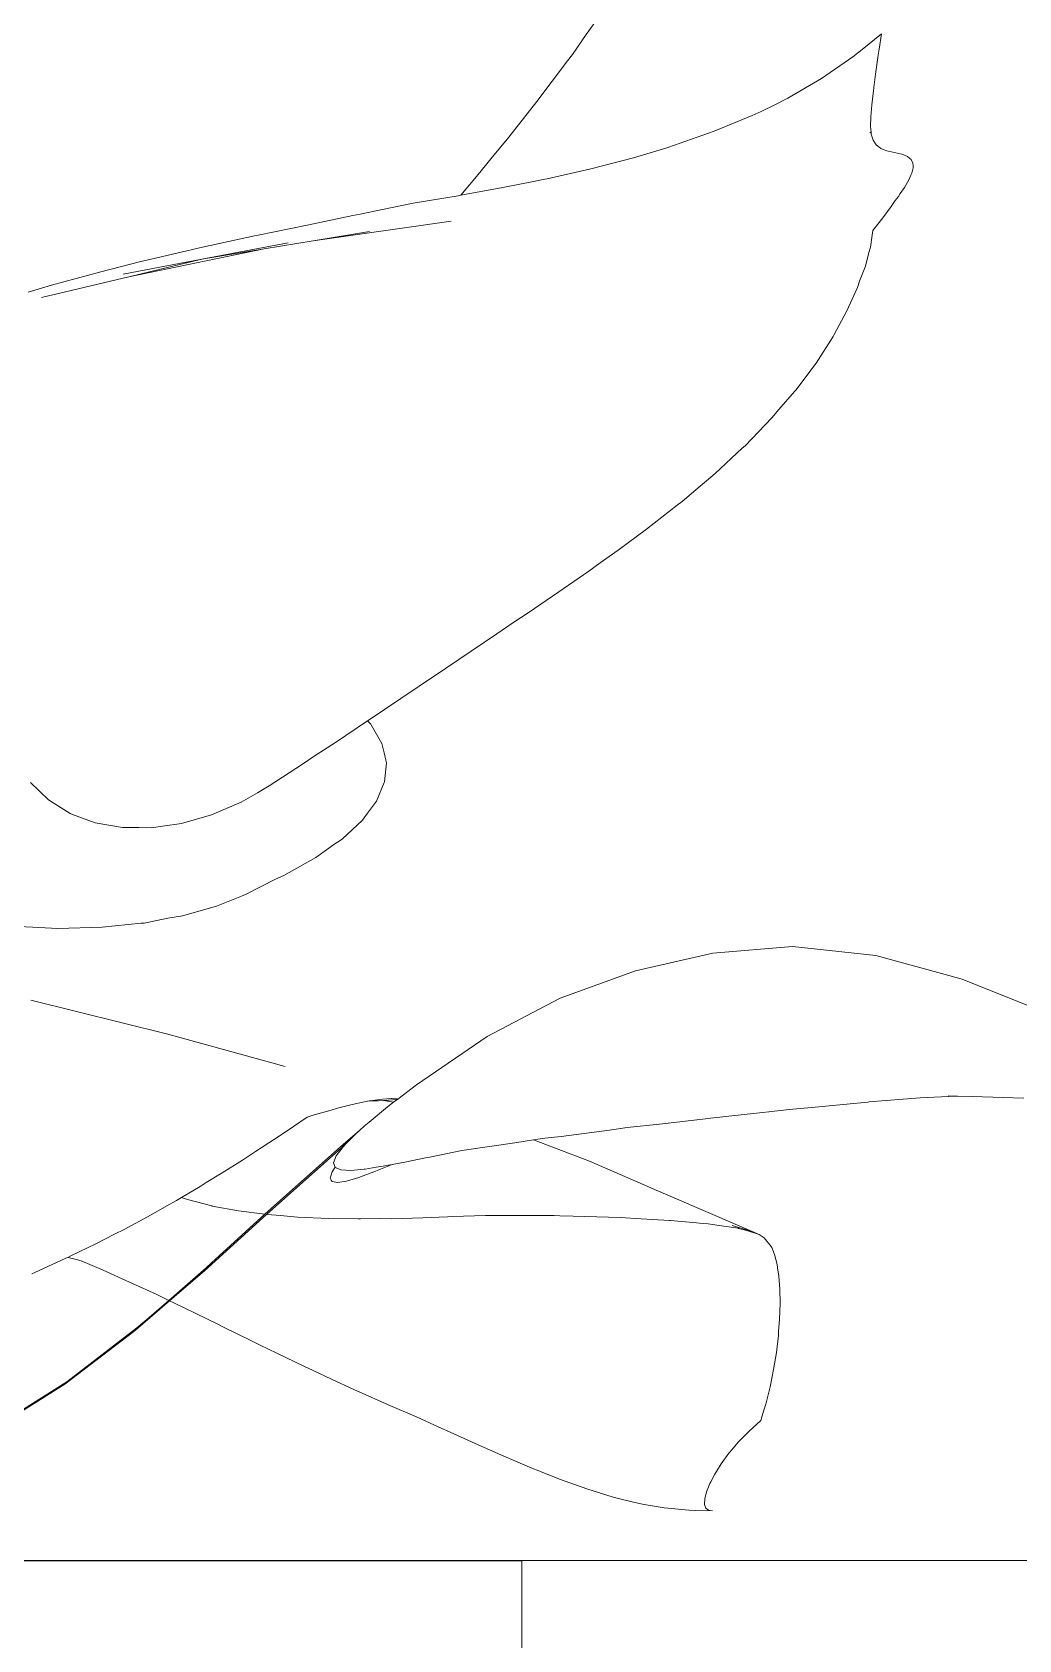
# Model space of a CAD drawing. Header units: inches. Extents: x 249 to 1192, y -18 to 440.
# Drawn here: x 619.8002 to 620.0259, y 240.5811 to 240.9488 of the extents above; entities that cross this region are included whole.
import ezdxf

# ---------------------------------------------------------------- set-up
doc = ezdxf.new("R2010")
doc.units = ezdxf.units.IN
doc.header["$MEASUREMENT"] = 0
for name, color, linetype, lineweight in [('BALOK', 3, 'Continuous', 20), ('DINDING', 6, 'Continuous', 0), ('VEGETASI', 60, 'Continuous', 0)]:
    doc.layers.add(name, color=color, linetype=linetype, lineweight=lineweight)
doc.layers.add('KOLOM', color=5, linetype='Continuous')

# ---------------------------------------------------------------- blocks, each defined once
blk = doc.blocks.new('tanaman')
for p, q in [((585.18728, 360.18549), (585.19181, 360.17911)), ((585.12426, 360.1793), (585.12479, 360.1758)), ((585.12873, 360.17568), (585.12426, 360.1793)), ((585.12479, 360.1758), (585.12502, 360.17443)), ((585.19181, 360.17911), (585.19492, 360.17459)), ((585.12502, 360.17443), (585.12562, 360.17005)), ((585.13087, 360.174), (585.12873, 360.17568)), ((585.13799, 360.16907), (585.13087, 360.174)), ((585.19492, 360.17459), (585.19608, 360.17308)), ((585.19608, 360.17308), (585.20308, 360.16379)), ((585.12562, 360.17005), (585.126, 360.16699)), ((585.14567, 360.1646), (585.13799, 360.16907)), ((585.126, 360.16699), (585.12612, 360.16626)), ((585.12612, 360.16626), (585.12631, 360.1643)), ((585.12631, 360.1643), (585.1265, 360.16303)), ((585.1265, 360.16303), (585.12674, 360.16033)), ((585.14855, 360.16313), (585.14567, 360.1646)), ((585.15179, 360.16155), (585.14855, 360.16313)), ((585.15387, 360.16058), (585.15179, 360.16155)), ((585.20308, 360.16379), (585.20954, 360.15565)), ((585.12679, 360.15812), (585.12666, 360.15685)), ((585.12674, 360.16033), (585.12679, 360.15812)), ((585.16253, 360.15699), (585.15387, 360.16058)), ((585.12552, 360.15389), (585.12449, 360.1531)), ((585.12622, 360.15495), (585.12552, 360.15389)), ((585.12663, 360.15634), (585.12622, 360.15495)), ((585.12666, 360.15675), (585.12663, 360.15634)), ((585.12666, 360.15685), (585.12697, 360.1567)), ((585.12666, 360.15685), (585.12666, 360.15675)), ((585.12666, 360.15685), (585.12666, 360.15675)), ((585.12666, 360.15685), (585.12666, 360.15675)), ((585.12666, 360.15685), (585.12666, 360.15675)), ((585.12666, 360.15685), (585.12666, 360.15675)), ((585.12697, 360.1567), (585.12666, 360.15675)), ((585.17161, 360.15379), (585.16253, 360.15699)), ((585.1734, 360.15323), (585.17161, 360.15379)), ((585.20954, 360.15565), (585.21363, 360.15068)), ((585.11752, 360.15056), (585.11708, 360.14971)), ((585.11781, 360.15079), (585.11752, 360.15056)), ((585.11836, 360.15123), (585.11781, 360.15079)), ((585.11941, 360.15166), (585.11836, 360.15123)), ((585.11961, 360.15174), (585.11941, 360.15166)), ((585.12309, 360.15253), (585.11961, 360.15174)), ((585.12389, 360.15285), (585.12309, 360.15253)), ((585.12442, 360.15307), (585.12389, 360.15285)), ((585.12449, 360.1531), (585.12442, 360.15307)), ((585.18104, 360.15095), (585.1734, 360.15323)), ((585.19077, 360.14841), (585.18104, 360.15095)), ((585.21363, 360.15068), (585.21613, 360.14757)), ((585.11705, 360.14907), (585.11702, 360.14866)), ((585.11702, 360.14866), (585.11734, 360.14739)), ((585.11708, 360.14971), (585.11705, 360.14907)), ((585.11734, 360.14739), (585.11754, 360.14699)), ((585.11754, 360.14699), (585.11802, 360.14589)), ((585.20074, 360.14615), (585.19077, 360.14841)), ((585.21613, 360.14757), (585.22046, 360.14238)), ((585.11802, 360.14589), (585.11903, 360.14413)), ((585.11903, 360.14413), (585.11999, 360.14274)), ((585.11999, 360.14274), (585.12038, 360.1421)), ((585.2013, 360.14603), (585.20074, 360.14615)), ((585.20388, 360.14551), (585.2013, 360.14603)), ((585.21087, 360.14411), (585.20388, 360.14551)), ((585.22046, 360.14238), (585.21087, 360.14411)), ((585.12038, 360.1421), (585.12112, 360.14113)), ((585.12112, 360.14113), (585.12204, 360.13979)), ((585.12204, 360.13979), (585.124, 360.13718)), ((585.22112, 360.14226), (585.22046, 360.14238)), ((585.23142, 360.14056), (585.22112, 360.14226)), ((585.23838, 360.1391), (585.23142, 360.14056)), ((585.24356, 360.13804), (585.23838, 360.1391)), ((585.124, 360.13718), (585.12625, 360.13429)), ((585.2543, 360.13191), (585.2227, 360.13643)), ((585.2452, 360.1377), (585.24356, 360.13804)), ((585.25567, 360.13555), (585.2452, 360.1377)), ((585.26689, 360.13321), (585.25567, 360.13555)), ((585.12625, 360.13429), (585.12644, 360.13323)), ((585.12644, 360.13323), (585.12676, 360.13051)), ((585.2543, 360.13191), (585.2414, 360.13404)), ((585.26545, 360.13008), (585.2543, 360.13191)), ((585.26769, 360.13304), (585.26689, 360.13321)), ((585.27959, 360.13046), (585.26769, 360.13304)), ((585.12676, 360.13051), (585.12714, 360.12929)), ((585.12714, 360.12929), (585.12793, 360.12617)), ((585.27973, 360.12773), (585.26, 360.13149)), ((585.29645, 360.12372), (585.26545, 360.13008)), ((585.27973, 360.12773), (585.26545, 360.13008)), ((585.29132, 360.12775), (585.27959, 360.13046)), ((585.12793, 360.12617), (585.12928, 360.12268)), ((585.29774, 360.12431), (585.27973, 360.12773)), ((585.29645, 360.12372), (585.27973, 360.12773)), ((585.294, 360.1271), (585.29132, 360.12775)), ((585.30285, 360.12487), (585.294, 360.1271)), ((585.30569, 360.12411), (585.30285, 360.12487)), ((585.12928, 360.12268), (585.12975, 360.12129)), ((585.12975, 360.12129), (585.13222, 360.1159)), ((585.3164, 360.11894), (585.29645, 360.12372)), ((585.31412, 360.12176), (585.30569, 360.12411)), ((585.31943, 360.12017), (585.31412, 360.12176)), ((585.13222, 360.1159), (585.13517, 360.11038)), ((585.13517, 360.11038), (585.13534, 360.11004)), ((585.13534, 360.11004), (585.13923, 360.10395)), ((585.13923, 360.10395), (585.1439, 360.09774)), ((585.1439, 360.09774), (585.14414, 360.09747)), ((585.14414, 360.09747), (585.14773, 360.09333)), ((585.14773, 360.09333), (585.14933, 360.09143)), ((585.14933, 360.09143), (585.15549, 360.08507)), ((585.15549, 360.08507), (585.15613, 360.08449)), ((585.15613, 360.08449), (585.16235, 360.07868)), ((585.16235, 360.07868), (585.16678, 360.07497)), ((585.16678, 360.07497), (585.16987, 360.07231)), ((585.16987, 360.07231), (585.17101, 360.07144)), ((585.17101, 360.07144), (585.178, 360.06599)), ((585.178, 360.06599), (585.18451, 360.0612)), ((585.18451, 360.0612), (585.18865, 360.05826)), ((585.18865, 360.05826), (585.19121, 360.05641)), ((585.19121, 360.05641), (585.19809, 360.05162)), ((585.19809, 360.05162), (585.20513, 360.04684)), ((585.20513, 360.04684), (585.20839, 360.04468)), ((585.20839, 360.04468), (585.21228, 360.04201)), ((585.21228, 360.04201), (585.22684, 360.03219)), ((585.22684, 360.03219), (585.22929, 360.03058)), ((585.22929, 360.03058), (585.23002, 360.03009)), ((585.23002, 360.03009), (585.23423, 360.02722)), ((585.23423, 360.02722), (585.24168, 360.02222)), ((585.23856, 360.01694), (585.24101, 360.02125)), ((585.24101, 360.02125), (585.24112, 360.02138)), ((585.24112, 360.02138), (585.24182, 360.02212)), ((585.24168, 360.02222), (585.24182, 360.02212)), ((585.24182, 360.02212), (585.24918, 360.01721)), ((585.23765, 360.01313), (585.23804, 360.01486)), ((585.23804, 360.01486), (585.23856, 360.01694)), ((585.24918, 360.01721), (585.25381, 360.01418)), ((585.25381, 360.01418), (585.25673, 360.01221)), ((585.23753, 360.01257), (585.23765, 360.01313)), ((585.23793, 360.00817), (585.23753, 360.01257)), ((585.25673, 360.01221), (585.26433, 360.00724)), ((585.238, 360.00801), (585.23793, 360.00817)), ((585.23977, 360.00377), (585.238, 360.00801)), ((585.26433, 360.00724), (585.26704, 360.0057)), ((585.31483, 360.00406), (585.31895, 360.00807)), ((585.24185, 360.00103), (585.23977, 360.00377)), ((585.26704, 360.0057), (585.27076, 360.00355)), ((585.27076, 360.00355), (585.27751, 360.00067)), ((585.30985, 360.00095), (585.31483, 360.00406)), ((585.24302, 359.9994), (585.24185, 360.00103)), ((585.24766, 359.99509), (585.24302, 359.9994)), ((585.27751, 360.00067), (585.28441, 359.99869)), ((585.30416, 359.99882), (585.30929, 360.00074)), ((585.30929, 360.00074), (585.30985, 360.00095)), ((585.28441, 359.99869), (585.28872, 359.99808)), ((585.28872, 359.99808), (585.29127, 359.9977)), ((585.29127, 359.9977), (585.29415, 359.99772)), ((585.29415, 359.99772), (585.29791, 359.99773)), ((585.29791, 359.99773), (585.30416, 359.99882)), ((585.24974, 359.9937), (585.24766, 359.99509)), ((585.25068, 359.99305), (585.24974, 359.9937)), ((585.25366, 359.99087), (585.25068, 359.99305)), ((585.26098, 359.98674), (585.25366, 359.99087)), ((585.26286, 359.9859), (585.26098, 359.98674)), ((585.26959, 359.98246), (585.26286, 359.9859)), ((585.2707, 359.98205), (585.26959, 359.98246)), ((585.27635, 359.97975), (585.2707, 359.98205)), ((585.28418, 359.97754), (585.27635, 359.97975)), ((585.28749, 359.97697), (585.28418, 359.97754)), ((585.29295, 359.97589), (585.28749, 359.97697)), ((585.29364, 359.97584), (585.29295, 359.97589)), ((585.3025, 359.97491), (585.29364, 359.97584)), ((585.31265, 359.97465), (585.3025, 359.97491)), ((585.3185, 359.97498), (585.31265, 359.97465)), ((585.32321, 359.97518), (585.3185, 359.97498)), ((585.12561, 359.96843), (585.14464, 359.97049)), ((585.14464, 359.97049), (585.16289, 359.96898)), ((585.10585, 359.96305), (585.12561, 359.96843)), ((585.16289, 359.96898), (585.18058, 359.96495)), ((585.08549, 359.95492), (585.10585, 359.96305)), ((585.18058, 359.96495), (585.19779, 359.95871)), ((585.19779, 359.95871), (585.21444, 359.94992)), ((585.28755, 359.9505), (585.31882, 359.95823)), ((585.21444, 359.94992), (585.23061, 359.9389)), ((585.28755, 359.9505), (585.26067, 359.94311)), ((585.23061, 359.9389), (585.23488, 359.93564)), ((585.10353, 359.93625), (585.09172, 359.93585)), ((585.10693, 359.93628), (585.10353, 359.93625)), ((585.10693, 359.93628), (585.10897, 359.93636)), ((585.10892, 359.93625), (585.10693, 359.93628)), ((585.10892, 359.93625), (585.10693, 359.93628)), ((585.10892, 359.93625), (585.10693, 359.93628)), ((585.10892, 359.93625), (585.10693, 359.93628)), ((585.10892, 359.93625), (585.10693, 359.93628)), ((585.10892, 359.93625), (585.10897, 359.93636)), ((585.11546, 359.93593), (585.10892, 359.93625)), ((585.1271, 359.93498), (585.11546, 359.93593)), ((585.12743, 359.93494), (585.1271, 359.93498)), ((585.13945, 359.93378), (585.12743, 359.93494)), ((585.1454, 359.93324), (585.13945, 359.93378)), ((585.15002, 359.93272), (585.1454, 359.93324)), ((585.23475, 359.93561), (585.23478, 359.93561)), ((585.23488, 359.93564), (585.23478, 359.93561)), ((585.23478, 359.93561), (585.23494, 359.9356)), ((585.23506, 359.93568), (585.23488, 359.93564)), ((585.23494, 359.9356), (585.23587, 359.93489)), ((585.23494, 359.9356), (585.23518, 359.93558)), ((585.23629, 359.93572), (585.23506, 359.93568)), ((585.23518, 359.93558), (585.23536, 359.93552)), ((585.23536, 359.93552), (585.2369, 359.9354)), ((585.23587, 359.93489), (585.23818, 359.93533)), ((585.23587, 359.93489), (585.23728, 359.93382)), ((585.23642, 359.93573), (585.23629, 359.93572)), ((585.23844, 359.93564), (585.23642, 359.93573)), ((585.2369, 359.9354), (585.23713, 359.9354)), ((585.23713, 359.9354), (585.23818, 359.93533)), ((585.23728, 359.93382), (585.2415, 359.93038)), ((585.23818, 359.93533), (585.23936, 359.93526)), ((585.24133, 359.93519), (585.23844, 359.93564)), ((585.23936, 359.93526), (585.24133, 359.93519)), ((585.24133, 359.93519), (585.24147, 359.9352)), ((585.24255, 359.93503), (585.24147, 359.9352)), ((585.24538, 359.93435), (585.24255, 359.93503)), ((585.24873, 359.93354), (585.24538, 359.93435)), ((585.25012, 359.93311), (585.24873, 359.93354)), ((585.25405, 359.93202), (585.25012, 359.93311)), ((585.15146, 359.93255), (585.15002, 359.93272)), ((585.16336, 359.93126), (585.15146, 359.93255)), ((585.16381, 359.93122), (585.16336, 359.93126)), ((585.17507, 359.92991), (585.16381, 359.93122)), ((585.18244, 359.92909), (585.17507, 359.92991)), ((585.2415, 359.93038), (585.2426, 359.92941)), ((585.2426, 359.92941), (585.24358, 359.92851)), ((585.25568, 359.93148), (585.25405, 359.93202)), ((585.25876, 359.92937), (585.25568, 359.93148)), ((585.26225, 359.92702), (585.25876, 359.92937)), ((585.1865, 359.92852), (585.18244, 359.92909)), ((585.19755, 359.92709), (585.1865, 359.92852)), ((585.19104, 359.92144), (585.20386, 359.92629)), ((585.20125, 359.92665), (585.19755, 359.92709)), ((585.20291, 359.92643), (585.20125, 359.92665)), ((585.20386, 359.92629), (585.20291, 359.92643)), ((585.20815, 359.92563), (585.20386, 359.92629)), ((585.24358, 359.92851), (585.24734, 359.92534)), ((585.24358, 359.92851), (585.24489, 359.92732)), ((585.24489, 359.92732), (585.24584, 359.92636)), ((585.24584, 359.92636), (585.24635, 359.92582)), ((585.24635, 359.92582), (585.24768, 359.92475)), ((585.24635, 359.92582), (585.24694, 359.9252)), ((585.26445, 359.92559), (585.26225, 359.92702)), ((585.2203, 359.92383), (585.20815, 359.92563)), ((585.22761, 359.92237), (585.2203, 359.92383)), ((585.22856, 359.9222), (585.22761, 359.92237)), ((585.23331, 359.92118), (585.22856, 359.9222)), ((585.24781, 359.92448), (585.24694, 359.9252)), ((585.24694, 359.9252), (585.24739, 359.92472)), ((585.24734, 359.92534), (585.26309, 359.9113)), ((585.24739, 359.92472), (585.24898, 359.92262)), ((585.2635, 359.91051), (585.24781, 359.92448)), ((585.24898, 359.92262), (585.2496, 359.92104)), ((585.26614, 359.92444), (585.26445, 359.92559)), ((585.26744, 359.92363), (585.26614, 359.92444)), ((585.27042, 359.92167), (585.26744, 359.92363)), ((585.17475, 359.91432), (585.19104, 359.92144)), ((585.23331, 359.92118), (585.2362, 359.92064)), ((585.23827, 359.92025), (585.2362, 359.92064)), ((585.24041, 359.919), (585.2362, 359.92064)), ((585.23983, 359.92005), (585.23827, 359.92025)), ((585.24239, 359.9196), (585.23983, 359.92005)), ((585.24041, 359.919), (585.24186, 359.91847)), ((585.24186, 359.91847), (585.24386, 359.91769)), ((585.24263, 359.91959), (585.24239, 359.9196)), ((585.24562, 359.91931), (585.24263, 359.91959)), ((585.24792, 359.91942), (585.24562, 359.91931)), ((585.24866, 359.91976), (585.24792, 359.91942)), ((585.24925, 359.91998), (585.24866, 359.91976)), ((585.24927, 359.92006), (585.24925, 359.91998)), ((585.2496, 359.92104), (585.24927, 359.92006)), ((585.24996, 359.91895), (585.24927, 359.92006)), ((585.25036, 359.91756), (585.24996, 359.91895)), ((585.27509, 359.91873), (585.27042, 359.92167)), ((585.27875, 359.91651), (585.27509, 359.91873)), ((585.24386, 359.91769), (585.24664, 359.91685)), ((585.24664, 359.91685), (585.24868, 359.91652)), ((585.24868, 359.91652), (585.24947, 359.91668)), ((585.24947, 359.91668), (585.24993, 359.91675)), ((585.24993, 359.91675), (585.25012, 359.91711)), ((585.25012, 359.91711), (585.25036, 359.91756)), ((585.28015, 359.91564), (585.27875, 359.91651)), ((585.28438, 359.91314), (585.28015, 359.91564)), ((585.16177, 359.90873), (585.17475, 359.91432)), ((585.26309, 359.9113), (585.26532, 359.90927)), ((585.27739, 359.91116), (585.27136, 359.91004)), ((585.27746, 359.91118), (585.27739, 359.91116)), ((585.28299, 359.91263), (585.27746, 359.91118)), ((585.28438, 359.91314), (585.28299, 359.91263)), ((585.28557, 359.91244), (585.28438, 359.91314)), ((585.28776, 359.91121), (585.28557, 359.91244)), ((585.29136, 359.90916), (585.28776, 359.91121)), ((585.15388, 359.90533), (585.16177, 359.90873)), ((585.16594, 359.90727), (585.16395, 359.90708)), ((585.16656, 359.90731), (585.16594, 359.90727)), ((585.17253, 359.90782), (585.16656, 359.90731)), ((585.17279, 359.90785), (585.17253, 359.90782)), ((585.17926, 359.90825), (585.17279, 359.90785)), ((585.18406, 359.90853), (585.17926, 359.90825)), ((585.1867, 359.90859), (585.18406, 359.90853)), ((585.1948, 359.90884), (585.1867, 359.90859)), ((585.19783, 359.90895), (585.1948, 359.90884)), ((585.19918, 359.90898), (585.19783, 359.90895)), ((585.19918, 359.90898), (585.21484, 359.90903)), ((585.22239, 359.90874), (585.21484, 359.90903)), ((585.22351, 359.90871), (585.22239, 359.90874)), ((585.22919, 359.90846), (585.22351, 359.90871)), ((585.23626, 359.90827), (585.22919, 359.90846)), ((585.23898, 359.90829), (585.23626, 359.90827)), ((585.24348, 359.90822), (585.23898, 359.90829)), ((585.244, 359.90823), (585.24348, 359.90822)), ((585.25073, 359.90832), (585.244, 359.90823)), ((585.25787, 359.90864), (585.25073, 359.90832)), ((585.26171, 359.90898), (585.25787, 359.90864)), ((585.26479, 359.9092), (585.26171, 359.90898)), ((585.26493, 359.90922), (585.2635, 359.91051)), ((585.26493, 359.90922), (585.26479, 359.9092)), ((585.27915, 359.89634), (585.26493, 359.90922)), ((585.27136, 359.91004), (585.26532, 359.90927)), ((585.26532, 359.90927), (585.2775, 359.89817)), ((585.29751, 359.90583), (585.29136, 359.90916)), ((585.15111, 359.9039), (585.1495, 359.90193)), ((585.15183, 359.90438), (585.15111, 359.9039)), ((585.15183, 359.90438), (585.15225, 359.90463)), ((585.15225, 359.90463), (585.15183, 359.90438)), ((585.15225, 359.90463), (585.15183, 359.90438)), ((585.15225, 359.90463), (585.15183, 359.90438)), ((585.15225, 359.90463), (585.15183, 359.90438)), ((585.15225, 359.90463), (585.15183, 359.90438)), ((585.15225, 359.90463), (585.15248, 359.90473)), ((585.15248, 359.90473), (585.15506, 359.9056)), ((585.15365, 359.90526), (585.15248, 359.90473)), ((585.15365, 359.90526), (585.15388, 359.90533)), ((585.15388, 359.90533), (585.15846, 359.90674)), ((585.15506, 359.9056), (585.15388, 359.90533)), ((585.15699, 359.90606), (585.15506, 359.9056)), ((585.15709, 359.90607), (585.15699, 359.90606)), ((585.1614, 359.90672), (585.15709, 359.90607)), ((585.16395, 359.90708), (585.1614, 359.90672)), ((585.2997, 359.90472), (585.29751, 359.90583)), ((585.30399, 359.90251), (585.2997, 359.90472)), ((585.14875, 359.90007), (585.14817, 359.89779)), ((585.14939, 359.90171), (585.14875, 359.90007)), ((585.1495, 359.90193), (585.14939, 359.90171)), ((585.30968, 359.89976), (585.30399, 359.90251)), ((585.14804, 359.89701), (585.14776, 359.89513)), ((585.14817, 359.89779), (585.14804, 359.89701)), ((585.2775, 359.89817), (585.27878, 359.89702)), ((585.2775, 359.89817), (585.27876, 359.89705)), ((585.27876, 359.89705), (585.27878, 359.89702)), ((585.27878, 359.89702), (585.2873, 359.88957)), ((585.28711, 359.88948), (585.27915, 359.89634)), ((585.29711, 359.89416), (585.30232, 359.89649)), ((585.30232, 359.89649), (585.30735, 359.89863)), ((585.30735, 359.89863), (585.30936, 359.89918)), ((585.30936, 359.89918), (585.31037, 359.89942)), ((585.31037, 359.89942), (585.30968, 359.89976)), ((585.31081, 359.89921), (585.31037, 359.89942)), ((585.31795, 359.89598), (585.31081, 359.89921)), ((585.14776, 359.89513), (585.14753, 359.89213)), ((585.29173, 359.89167), (585.29406, 359.89278)), ((585.29406, 359.89278), (585.29711, 359.89416)), ((585.31861, 359.89568), (585.31795, 359.89598)), ((585.14753, 359.89213), (585.14747, 359.88884)), ((585.28618, 359.88903), (585.27626, 359.88422)), ((585.28618, 359.88903), (585.28711, 359.88948)), ((585.29493, 359.88275), (585.28711, 359.88948)), ((585.2873, 359.88957), (585.29005, 359.89089)), ((585.2873, 359.88957), (585.2923, 359.88521)), ((585.29005, 359.89089), (585.29173, 359.89167)), ((585.14747, 359.88884), (585.14758, 359.88529)), ((585.14758, 359.88529), (585.1478, 359.88244)), ((585.2923, 359.88521), (585.29458, 359.88331)), ((585.1478, 359.88244), (585.14787, 359.88156)), ((585.14787, 359.88156), (585.14833, 359.87768)), ((585.26867, 359.88047), (585.27464, 359.88341)), ((585.27464, 359.88341), (585.27626, 359.88422)), ((585.29458, 359.88331), (585.31061, 359.87096)), ((585.29527, 359.88246), (585.29493, 359.88275)), ((585.31105, 359.8704), (585.29527, 359.88246)), ((585.26258, 359.8775), (585.26637, 359.87937)), ((585.26637, 359.87937), (585.26867, 359.88047)), ((585.14833, 359.87768), (585.14896, 359.87374)), ((585.25425, 359.87351), (585.25638, 359.87451)), ((585.25638, 359.87451), (585.26258, 359.8775)), ((585.14896, 359.87374), (585.14976, 359.86978)), ((585.24479, 359.86912), (585.25009, 359.87155)), ((585.25009, 359.87155), (585.25425, 359.87351)), ((585.31061, 359.87096), (585.32706, 359.86056)), ((585.14976, 359.86978), (585.15074, 359.86587)), ((585.23729, 359.8658), (585.24372, 359.86863)), ((585.24372, 359.86863), (585.24479, 359.86912)), ((585.3276, 359.86006), (585.31105, 359.8704)), ((585.15074, 359.86587), (585.15123, 359.86423)), ((585.15123, 359.86423), (585.15188, 359.86207)), ((585.23052, 359.86284), (585.23729, 359.8658)), ((585.15188, 359.86207), (585.15463, 359.85962)), ((585.15463, 359.85962), (585.15707, 359.85712)), ((585.21719, 359.85685), (585.22381, 359.85983)), ((585.22381, 359.85983), (585.22413, 359.85997)), ((585.22413, 359.85997), (585.22664, 359.86109)), ((585.22664, 359.86109), (585.23052, 359.86284)), ((585.15707, 359.85712), (585.15852, 359.85538)), ((585.21065, 359.85395), (585.21719, 359.85685)), ((585.15852, 359.85538), (585.15906, 359.85475)), ((585.15906, 359.85475), (585.15917, 359.85462)), ((585.15917, 359.85462), (585.16095, 359.85217)), ((585.16095, 359.85217), (585.16177, 359.85084)), ((585.20422, 359.85121), (585.21065, 359.85395)), ((585.16177, 359.85084), (585.1624, 359.84983)), ((585.1624, 359.84983), (585.16329, 359.84807)), ((585.1917, 359.84646), (585.1979, 359.84869)), ((585.1979, 359.84869), (585.2023, 359.85041)), ((585.2023, 359.85041), (585.20269, 359.85057)), ((585.2023, 359.85041), (585.20269, 359.85057)), ((585.2023, 359.85041), (585.20269, 359.85057)), ((585.2023, 359.85041), (585.20269, 359.85057)), ((585.2023, 359.85041), (585.20269, 359.85057)), ((585.2023, 359.85041), (585.20241, 359.85053)), ((585.20241, 359.85053), (585.20269, 359.85057)), ((585.20269, 359.85057), (585.20422, 359.85121)), ((585.16329, 359.84807), (585.16351, 359.84768)), ((585.16351, 359.84768), (585.16427, 359.84577)), ((585.16427, 359.84577), (585.16469, 359.84415)), ((585.18564, 359.84459), (585.1917, 359.84646)), ((585.16292, 359.84147), (585.1668, 359.84153)), ((585.16357, 359.84152), (585.16292, 359.84147)), ((585.16387, 359.84158), (585.16357, 359.84152)), ((585.16449, 359.84202), (585.16387, 359.84158)), ((585.16476, 359.84289), (585.16449, 359.84202)), ((585.16469, 359.84415), (585.16471, 359.8438)), ((585.16471, 359.8438), (585.16474, 359.84329)), ((585.16474, 359.84329), (585.16476, 359.84289)), ((585.1668, 359.84153), (585.16834, 359.84159)), ((585.16834, 359.84159), (585.17395, 359.84211)), ((585.17395, 359.84211), (585.17855, 359.84288)), ((585.17855, 359.84288), (585.17971, 359.84312)), ((585.17971, 359.84312), (585.18321, 359.84393)), ((585.18321, 359.84393), (585.18564, 359.84459))]:
    blk.add_line(p, q)
blk = doc.blocks.new('TAMPAK SAMPING KANAN')
at = {"layer": 'BALOK'}
blk.add_lwpolyline([(616.5877, 240.59919), (627.0127, 240.59919)], dxfattribs=at)
at = {"layer": 'DINDING'}
blk.add_lwpolyline([(616.51219, 240.44919), (616.51219, 240.59919), (619.91219, 240.59919), (619.91219, 240.44919)], dxfattribs=at)
at = {"layer": 'KOLOM'}
blk.add_lwpolyline([(619.56219, 240.59919), (619.91219, 240.59919)], dxfattribs=at)
at = {"layer": 'VEGETASI', "xscale": -1}
blk.add_blockref('tanaman', (1205.11872, -119.23087), dxfattribs=at)

msp = doc.modelspace()

# ---------------------------------------------------------------- block references
at = {"layer": 'KOLOM'}
msp.add_blockref('TAMPAK SAMPING KANAN', (0, 0), dxfattribs=at)

doc.saveas('drawing.dxf')
